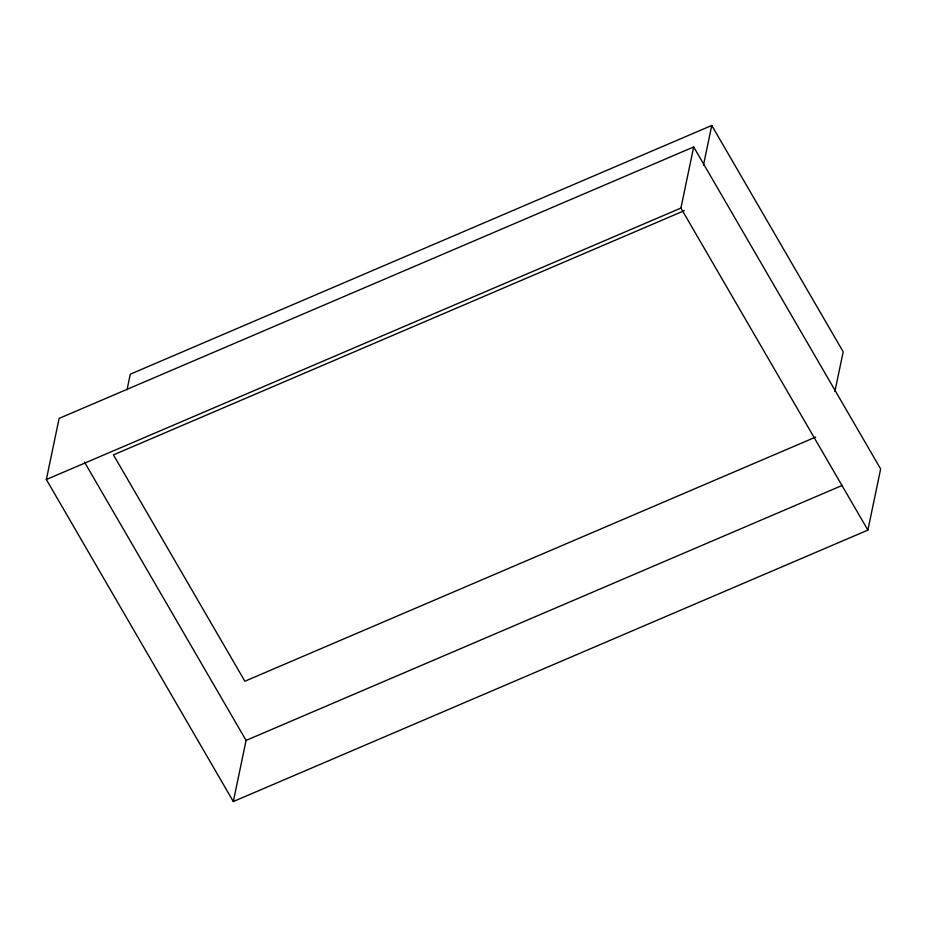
<?xml version="1.0" encoding="UTF-8"?>
<svg xmlns="http://www.w3.org/2000/svg" width="927" height="927" viewBox="0 0 927 927"><rect width="100%" height="100%" fill="white"/><g stroke="black" fill="none" stroke-linecap="round" stroke-linejoin="round"><path stroke-width="1.39" d="M46.35 479.526L59.119 418.401L693.686 146.953L880.65 468.969L867.881 530.093L233.314 801.542L46.35 479.526L680.916 208.077L693.686 146.953M127.045 389.769L130.29 374.195L711.762 125.458L843.188 351.82L834.903 391.449M233.314 801.542L246.084 740.418L84.484 462.086M703.477 165.087L711.762 125.458M684.265 210.696L113.442 454.879L244.867 681.229L815.69 437.057M246.084 740.418L842.075 485.47M680.916 208.077L867.881 530.093"/></g></svg>
